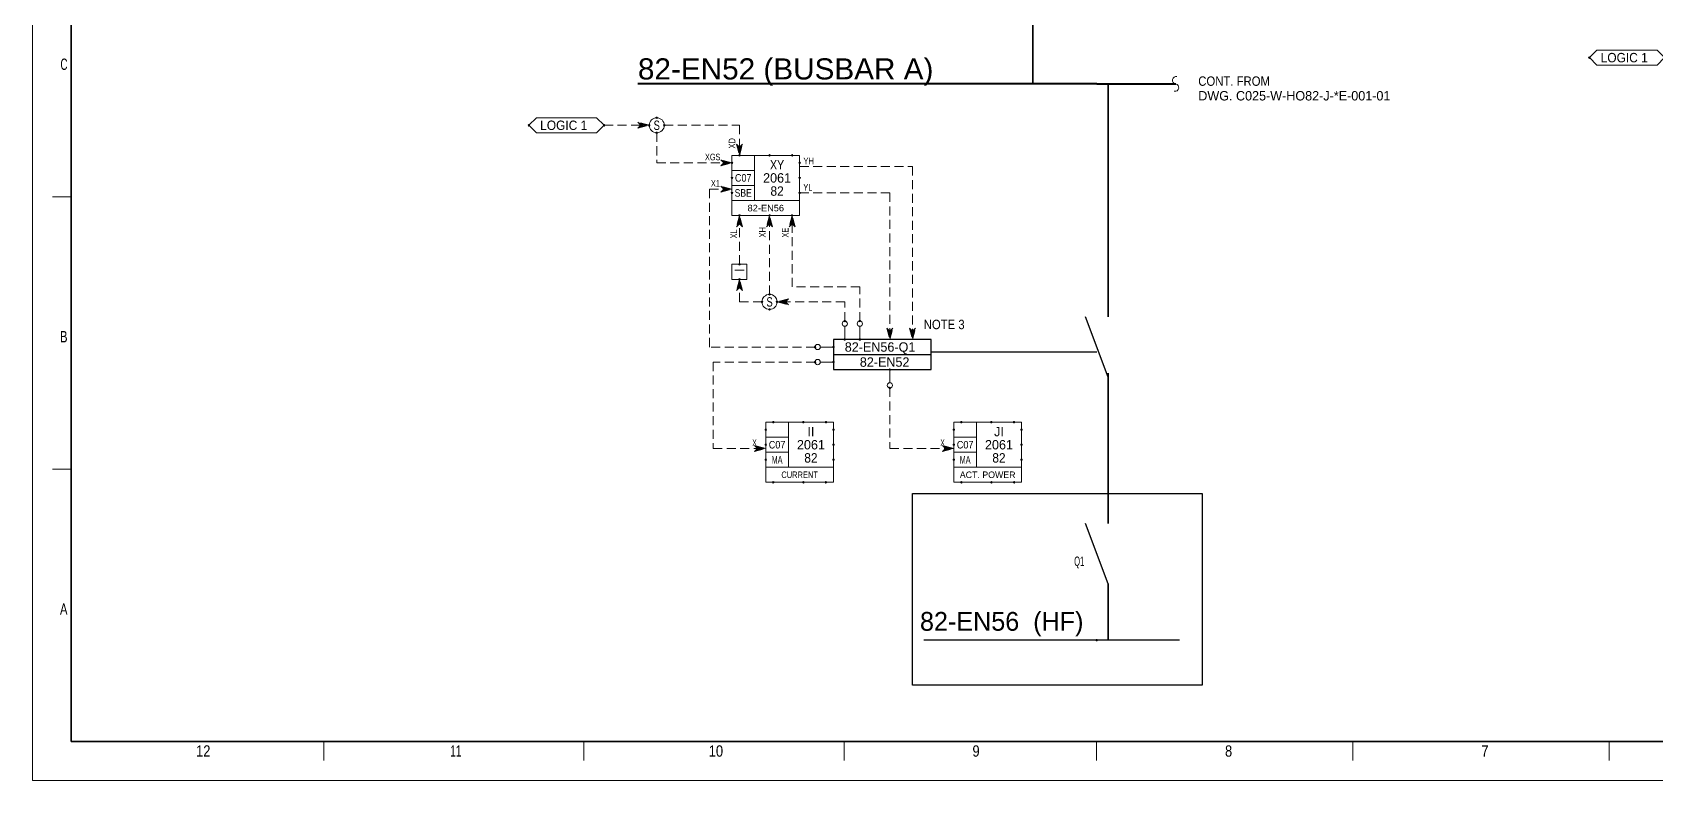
# Model space of a CAD drawing. Header units: millimetres. Extents: x 0 to 841, y 0 to 594.
# Drawn here: x 0 to 431.6, y 0 to 199.1 of the extents above; entities that cross this region are included whole.
import ezdxf
from ezdxf.enums import TextEntityAlignment as Align

# ---------------------------------------------------------------- set-up
doc = ezdxf.new("R2010")
doc.units = ezdxf.units.MM
doc.header["$LTSCALE"] = 0.8
doc.header["$PDMODE"] = 32
doc.header["$PDSIZE"] = 0.4
doc.linetypes.add('MEDIUM_DASHED', pattern=[4.5, 3, -1.5])
for name, color, linetype, lineweight in [('1', 7, 'Continuous', 13), ('12', 7, 'Continuous', 25), ('18', 7, 'Continuous', 25), ('46', 7, 'MEDIUM_DASHED', 13), ('47', 7, 'Continuous', 13), ('48', 7, 'Continuous', 13), ('9', 7, 'Continuous', 13)]:
    doc.layers.add(name, color=color, linetype=linetype, lineweight=lineweight)
doc.layers.add('45', color=7, linetype='Continuous')
doc.layers.add('50', color=7, linetype='Continuous')

msp = doc.modelspace()

# ---------------------------------------------------------------- linework, layer by layer
at = {"layer": '1', "lineweight": 25}
msp.add_line((10.3331, 10.3819), (10.3331, 156.3638), dxfattribs=at)
at = {"layer": '1'}
for p, q in [((10.3331, 155.3567), (5.3213, 155.3567)), ((10.3331, 82.8693), (5.3213, 82.8693)), ((77.4913, 10.3819), (77.4913, 5.348)), ((146.6543, 10.3819), (146.6543, 5.348)), ((215.8173, 10.3819), (215.8173, 5.348)), ((282.9756, 10.3819), (282.9756, 5.348)), ((351.1362, 10.3819), (351.1362, 5.348)), ((419.2969, 10.3819), (419.2969, 5.348))]:
    msp.add_line(p, q, dxfattribs=at)
at = {"layer": '1', "lineweight": 35}
msp.add_line((648.9504, 10.3819), (10.3331, 10.3819), dxfattribs=at)
msp.add_lwpolyline([(829.263, 112.0142), (829.263, 582.2276), (10.3331, 582.2276), (10.3331, 10.3819)], dxfattribs=at)
at = {"layer": '1', "linetype": 'MEDIUM_DASHED'}
for points in [[(166, 172.3622), (166, 164.3622), (186, 164.3622)], [(208.0984, 111.3622), (181, 111.3622), (181, 88.3622), (195, 88.3622)], [(228, 104.4606), (228, 88.3622), (245, 88.3622)]]:
    msp.add_lwpolyline(points, dxfattribs=at)
at = {"layer": '1'}
for centre, start, end in [((304.1505, 186.3532), 80, 260), ((303.8032, 184.3836), 260, 80)]:
    msp.add_arc(centre, 1, start, end, dxfattribs=at)
at = {"layer": '12', "lineweight": 35}
for p, q in [((266, 210), (266, 185.3622)), ((286, 185.3622), (286, 177.3622)), ((286, 178.3622), (286, 123.3622)), ((286, 108.3622), (286, 68.3622)), ((286, 52.3622), (286, 37.3622))]:
    msp.add_line(p, q, dxfattribs=at)
at = {"layer": '12', "lineweight": 40}
for p, q in [((243, 185.3622), (161, 185.3622)), ((283, 185.3622), (243, 185.3622)), ((283, 185.3622), (304, 185.3622))]:
    msp.add_line(p, q, dxfattribs=at)
at = {"layer": '12'}
for p, q in [((286, 107.3622), (280, 123.3622)), ((213, 113.3622), (239, 113.3622)), ((213, 113.3622), (239, 113.3622)), ((213, 109.3622), (239, 109.3622)), ((213, 109.3622), (239, 109.3622)), ((286, 52.3622), (280, 68.3622)), ((305, 37.3622), (237, 37.3622))]:
    msp.add_line(p, q, dxfattribs=at)
at = {"layer": '12', "lineweight": 13}
for p, q in [((213, 113.3622), (239, 113.3622)), ((213, 113.3622), (239, 113.3622)), ((213, 109.3622), (239, 109.3622))]:
    msp.add_line(p, q, dxfattribs=at)
msp.add_lwpolyline([(239, 109.3622), (239, 117.3622), (213, 117.3622), (213, 109.3622)], dxfattribs=at)
msp.add_lwpolyline([(239, 109.3622), (239, 117.3622), (213, 117.3622), (213, 109.3622)], dxfattribs=at)
at = {"layer": '12'}
msp.add_lwpolyline([(239, 109.3622), (239, 117.3622), (213, 117.3622), (213, 109.3622)], dxfattribs=at)
msp.add_lwpolyline([(239, 109.3622), (239, 117.3622), (213, 117.3622), (213, 109.3622)], dxfattribs=at)
msp.add_point((283, 37.3622), dxfattribs=at)
at = {"layer": '18'}
msp.add_line((283, 114), (239, 114), dxfattribs=at)
msp.add_lwpolyline([(234, 76.3622), (311, 76.3622), (311, 25.3622), (234, 25.3622)], close=True, dxfattribs=at)
at = {"layer": '46'}
for p, q in [((152, 174.3622), (164, 174.3622)), ((196, 129.3622), (196, 150.3622))]:
    msp.add_line(p, q, dxfattribs=at)
for points in [[(164, 174.3622), (161, 175.1622), (161.8, 174.3622), (161, 173.5622)], [(163.6, 174.3622), (161.4, 174.9622), (162, 174.3622), (161.4, 173.7622)], [(163.2, 174.3622), (161.8, 174.7622), (162.2, 174.3622), (161.8, 173.9622)], [(162.8, 174.3622), (162.2, 174.5622), (162.4, 174.3622), (162.2, 174.1622)], [(188, 166.3622), (188.8, 169.3622), (188, 168.5622), (187.2, 169.3622)], [(188, 166.7622), (188.6, 168.9622), (188, 168.3622), (187.4, 168.9622)], [(188, 167.1622), (188.4, 168.5622), (188, 168.1622), (187.6, 168.5622)], [(186, 164.3622), (183, 165.1622), (183.8, 164.3622), (183, 163.5622)], [(185.6, 164.3622), (183.4, 164.9622), (184, 164.3622), (183.4, 163.7622)], [(185.2, 164.3622), (183.8, 164.7622), (184.2, 164.3622), (183.8, 163.9622)], [(184.8, 164.3622), (184.2, 164.5622), (184.4, 164.3622), (184.2, 164.1622)], [(188, 167.5622), (188.2, 168.1622), (188, 167.9622), (187.8, 168.1622)], [(186, 157.3622), (183, 158.1622), (183.8, 157.3622), (183, 156.5622)], [(185.6, 157.3622), (183.4, 157.9622), (184, 157.3622), (183.4, 156.7622)], [(185.2, 157.3622), (183.8, 157.7622), (184.2, 157.3622), (183.8, 156.9622)], [(184.8, 157.3622), (184.2, 157.5622), (184.4, 157.3622), (184.2, 157.1622)], [(188, 149.9622), (187.4, 147.7622), (188, 148.3622), (188.6, 147.7622)], [(188, 149.5622), (187.6, 148.1622), (188, 148.5622), (188.4, 148.1622)], [(188, 149.1622), (187.8, 148.5622), (188, 148.7622), (188.2, 148.5622)], [(196, 150.3622), (195.2, 147.3622), (196, 148.1622), (196.8, 147.3622)], [(196, 149.9622), (195.4, 147.7622), (196, 148.3622), (196.6, 147.7622)], [(196, 149.5622), (195.6, 148.1622), (196, 148.5622), (196.4, 148.1622)], [(196, 149.1622), (195.8, 148.5622), (196, 148.7622), (196.2, 148.5622)], [(202, 150.3622), (201.2, 147.3622), (202, 148.1622), (202.8, 147.3622)], [(202, 149.9622), (201.4, 147.7622), (202, 148.3622), (202.6, 147.7622)], [(202, 149.5622), (201.6, 148.1622), (202, 148.5622), (202.4, 148.1622)], [(202, 149.1622), (201.8, 148.5622), (202, 148.7622), (202.2, 148.5622)], [(188, 132.9622), (187.4, 130.7622), (188, 131.3622), (188.6, 130.7622)], [(188, 132.5622), (187.6, 131.1622), (188, 131.5622), (188.4, 131.1622)], [(188, 132.1622), (187.8, 131.5622), (188, 131.7622), (188.2, 131.5622)], [(198, 127.3622), (201, 126.5622), (200.2, 127.3622), (201, 128.1622)], [(198.4, 127.3622), (200.6, 126.7622), (200, 127.3622), (200.6, 127.9622)], [(198.8, 127.3622), (200.2, 126.9622), (199.8, 127.3622), (200.2, 127.7622)], [(199.2, 127.3622), (199.8, 127.1622), (199.6, 127.3622), (199.8, 127.5622)], [(228, 117.3622), (228.8, 120.3622), (228, 119.5622), (227.2, 120.3622)], [(228, 117.3622), (228.8, 120.3622), (228, 119.5622), (227.2, 120.3622)], [(228, 117.7622), (228.6, 119.9622), (228, 119.3622), (227.4, 119.9622)], [(228, 117.7622), (228.6, 119.9622), (228, 119.3622), (227.4, 119.9622)], [(228, 118.1622), (228.4, 119.5622), (228, 119.1622), (227.6, 119.5622)], [(228, 118.1622), (228.4, 119.5622), (228, 119.1622), (227.6, 119.5622)], [(228, 118.5622), (228.2, 119.1622), (228, 118.9622), (227.8, 119.1622)], [(228, 118.5622), (228.2, 119.1622), (228, 118.9622), (227.8, 119.1622)], [(234, 117.3622), (234.8, 120.3622), (234, 119.5622), (233.2, 120.3622)], [(234, 117.7622), (234.6, 119.9622), (234, 119.3622), (233.4, 119.9622)], [(234, 118.1622), (234.4, 119.5622), (234, 119.1622), (233.6, 119.5622)], [(234, 118.5622), (234.2, 119.1622), (234, 118.9622), (233.8, 119.1622)], [(195, 88.3622), (192, 89.1622), (192.8, 88.3622), (192, 87.5622)], [(194.6, 88.3622), (192.4, 88.9622), (193, 88.3622), (192.4, 87.7622)], [(194.2, 88.3622), (192.8, 88.7622), (193.2, 88.3622), (192.8, 87.9622)], [(193.8, 88.3622), (193.2, 88.5622), (193.4, 88.3622), (193.2, 88.1622)], [(245, 88.3622), (242, 89.1622), (242.8, 88.3622), (242, 87.5622)], [(244.6, 88.3622), (242.4, 88.9622), (243, 88.3622), (242.4, 87.7622)], [(244.2, 88.3622), (242.8, 88.7622), (243.2, 88.3622), (242.8, 87.9622)], [(243.8, 88.3622), (243.2, 88.5622), (243.4, 88.3622), (243.2, 88.1622)]]:
    msp.add_lwpolyline(points, close=True, dxfattribs=at)
for points in [[(168, 174.3622), (188, 174.3622), (188, 166.3622)], [(204, 163.3622), (234, 163.3622), (234, 117.3622)], [(208.0984, 115.3622), (180, 115.3622), (180, 157.3622), (186, 157.3622)], [(204, 156.3622), (228, 156.3622), (228, 117.3622)], [(188, 137.3622), (188, 150.3622), (187.2, 147.3622), (188, 148.1622), (188.8, 147.3622), (188, 150.3622)], [(220, 122.263), (220, 131.3622), (202, 131.3622), (202, 150.3622)], [(194, 127.3622), (188, 127.3622), (188, 133.3622), (187.2, 130.3622), (188, 131.1622), (188.8, 130.3622), (188, 133.3622)], [(216, 122.263), (216, 127.3622), (198, 127.3622)]]:
    msp.add_lwpolyline(points, dxfattribs=at)
at = {"layer": '47'}
for p, q in [((216, 117.3622), (216, 120.8614)), ((220, 117.3622), (220, 120.8614)), ((213, 115.3622), (209.4992, 115.3622)), ((213, 111.3622), (209.4992, 111.3622)), ((228, 109.3622), (228, 105.8622))]:
    msp.add_line(p, q, dxfattribs=at)
for centre in [(216.0002, 121.563), (220.0002, 121.563), (208.7984, 115.3622), (208.7984, 111.3625), (228, 105.1609)]:
    msp.add_circle(centre, 0.7, dxfattribs=at)
for p in [(216, 122.2614), (220, 122.2614), (216, 117.3622), (220, 117.3622), (208.0992, 115.3622), (213, 115.3622), (208.0992, 111.3622), (213, 111.3622), (228, 109.3622), (228, 104.4622)]:
    msp.add_point(p, dxfattribs=at)
at = {"layer": '48'}
for p, q in [((192, 166.3622), (192, 154.3622)), ((186, 162.3622), (192, 162.3622)), ((186, 158.3622), (192, 158.3622)), ((201, 95.3622), (201, 83.3622)), ((251, 95.3622), (251, 83.3622)), ((195, 91.3622), (201, 91.3622)), ((245, 91.3622), (251, 91.3622)), ((195, 87.3622), (201, 87.3622)), ((245, 87.3622), (251, 87.3622))]:
    msp.add_line(p, q, dxfattribs=at)
for points in [[(434, 192.3622), (432, 190.3622), (416, 190.3622), (414, 192.3622), (416, 194.3622), (432, 194.3622)], [(152, 174.3622), (150, 172.3622), (134, 172.3622), (132, 174.3622), (134, 176.3622), (150, 176.3622)], [(186, 166.3622), (204, 166.3622), (204, 154.3622), (186, 154.3622)], [(186, 133.3622), (186, 137.3622), (190, 137.3622), (190, 133.3622)], [(195, 95.3622), (213, 95.3622), (213, 83.3622), (195, 83.3622)], [(245, 95.3622), (263, 95.3622), (263, 83.3622), (245, 83.3622)]]:
    msp.add_lwpolyline(points, close=True, dxfattribs=at)
for points in [[(186, 154.3622), (186, 150.3622), (204, 150.3622), (204, 154.3622)], [(195, 83.3622), (195, 79.3622), (213, 79.3622), (213, 83.3622)], [(245, 83.3622), (245, 79.3622), (263, 79.3622), (263, 83.3622)]]:
    msp.add_lwpolyline(points, dxfattribs=at)
for centre in [(166, 174.3624), (196, 127.3624)]:
    msp.add_circle(centre, 2, dxfattribs=at)
for p in [(414, 192.3622), (132, 174.3622), (152, 174.3622), (164, 174.3622), (166, 176.3622), (168, 174.3622), (166, 172.3622), (186, 164.3622), (188, 166.3622), (196, 166.3622), (202, 166.3622), (204, 164.3622), (186, 160.3622), (204, 160.3622), (186, 156.3622), (204, 156.3622), (188, 150.3622), (196, 150.3622), (202, 150.3622), (188, 137.3622), (188, 133.3622), (196, 129.3622), (194, 127.3622), (196, 125.3622), (198, 127.3622), (197, 95.3622), (205, 95.3622), (211, 95.3622), (247, 95.3622), (255, 95.3622), (261, 95.3622), (195, 93.3622), (213, 93.3622), (245, 93.3622), (263, 93.3622), (195, 89.3622), (213, 89.3622), (245, 89.3622), (263, 89.3622), (195, 85.3622), (213, 85.3622), (245, 85.3622), (263, 85.3622), (197, 79.3622), (205, 79.3622), (211, 79.3622), (247, 79.3622), (255, 79.3622), (261, 79.3622)]:
    msp.add_point(p, dxfattribs=at)
at = {"layer": '9'}
msp.add_lwpolyline([(0, 0), (841, 0), (841, 594), (0, 594)], close=True, dxfattribs=at)

# ---------------------------------------------------------------- texts
at = {"layer": '1'}
for s, width, p in [('C', 0.65, (9.3283, 189.0835)), ('B', 0.75, (9.3283, 116.5961)), ('A', 0.75, (9.3283, 44.1087))]:
    msp.add_text(s, height=3.02, dxfattribs=dict(at, width=width)).set_placement(p, align=Align.RIGHT)
at = {"layer": '1', "width": 0.9}
msp.add_text('CONT. FROM ', height=2.5, dxfattribs=at).set_placement((310, 184.8614))
at = {"layer": '1'}
msp.add_text('DWG. C025-W-HO82-J-*E-001-01', height=2.5, dxfattribs=at).set_placement((310, 180.9606))
for s, width, p in [('12', 0.85, (45.4146, 6.3543)), ('11', 0.65, (112.5772, 6.3543)), ('10', 0.85, (181.7358, 6.3543)), ('9', 0.85, (250.9051, 6.3543)), ('8', 0.85, (318.0634, 6.3543)), ('7', 0.85, (386.224, 6.3543))]:
    msp.add_text(s, height=3.02, dxfattribs=dict(at, width=width)).set_placement(p, align=Align.CENTER)
at = {"layer": '12'}
for s, height, width, p in [('82-EN52 (BUSBAR A)', 5.625, 1.05, (161, 186.5488)), ('LOGIC 1', 2.5, 0.95, (417, 191.111)), ('LOGIC 1', 2.5, 0.95, (135, 173.111)), ('NOTE 3', 2.5, 0.9, (237, 120.111)), ('Q1', 2.5, 0.6, (277, 57.111))]:
    msp.add_text(s, height=height, dxfattribs=dict(at, width=width)).set_placement(p)
for s, height, p in [('82-EN56-Q1', 2.5, (216, 114.111)), ('82-EN52', 2.5, (220, 110.111)), ('82-EN56  (HF)', 5, (236, 39.8614))]:
    msp.add_text(s, height=height, dxfattribs=at).set_placement(p)
at = {"layer": '45'}
for s, width, p in [('XD', 0.75, (186.8748, 168.1724)), ('XH', 0.75, (194.985, 144.5031)), ('XE', 0.8, (201.048, 144.5031)), ('XL', 0.8, (187.3472, 144.2669))]:
    msp.add_text(s, height=1.75, rotation=90, dxfattribs=dict(at, width=width)).set_placement(p)
for s, width, p in [('XGS', 0.8, (178.8346, 165.0457)), ('YH', 0.75, (205, 163.9866)), ('X1', 0.7, (180.4094, 158.0299)), ('YL', 0.8, (205, 156.9866)), ('X', 0.6, (191.4094, 89.0299)), ('X', 0.6, (241.4094, 89.0299))]:
    msp.add_text(s, height=1.75, dxfattribs=dict(at, width=width)).set_placement(p)
at = {"layer": '50'}
for s, height, width, p in [('S', 2.5, 0.75, (166.0004, 173.111)), ('XY', 2.5, 0.85, (197.9996, 162.611)), ('C07', 2, 0.9, (189, 159.3614)), ('SBE', 2, 0.85, (188.9996, 155.3614)), ('82', 2.5, 0.95, (197.9996, 155.611)), ('82-EN56', 1.75, 1.05, (195, 151.4504)), ('S', 2.5, 0.75, (196.0004, 126.111)), ('C07', 2, 0.9, (198, 88.3614)), ('MA', 2, 0.7, (198, 84.3614)), ('82', 2.5, 0.95, (206.9996, 84.611)), ('C07', 2, 0.9, (248, 88.3614)), ('MA', 2, 0.7, (248, 84.3614)), ('82', 2.5, 0.95, (256.9996, 84.611)), ('CURRENT', 1.75, 0.85, (204, 80.4866))]:
    msp.add_text(s, height=height, dxfattribs=dict(at, width=width)).set_placement(p, align=Align.CENTER)
for s, height, p in [('2061', 2.5, (198, 159.111)), ('2061', 2.5, (207, 88.111)), ('II', 2.5, (206.9996, 91.611)), ('2061', 2.5, (257, 88.111)), ('JI', 2.5, (256.9996, 91.611)), ('ACT. POWER', 1.75, (254, 80.4866))]:
    msp.add_text(s, height=height, dxfattribs=at).set_placement(p, align=Align.CENTER)
at = {"layer": '50', "width": 0.9}
msp.add_text('I', height=2.5, rotation=90, dxfattribs=at).set_placement((189.2488, 135.7748), align=Align.CENTER)

doc.saveas('drawing.dxf')
